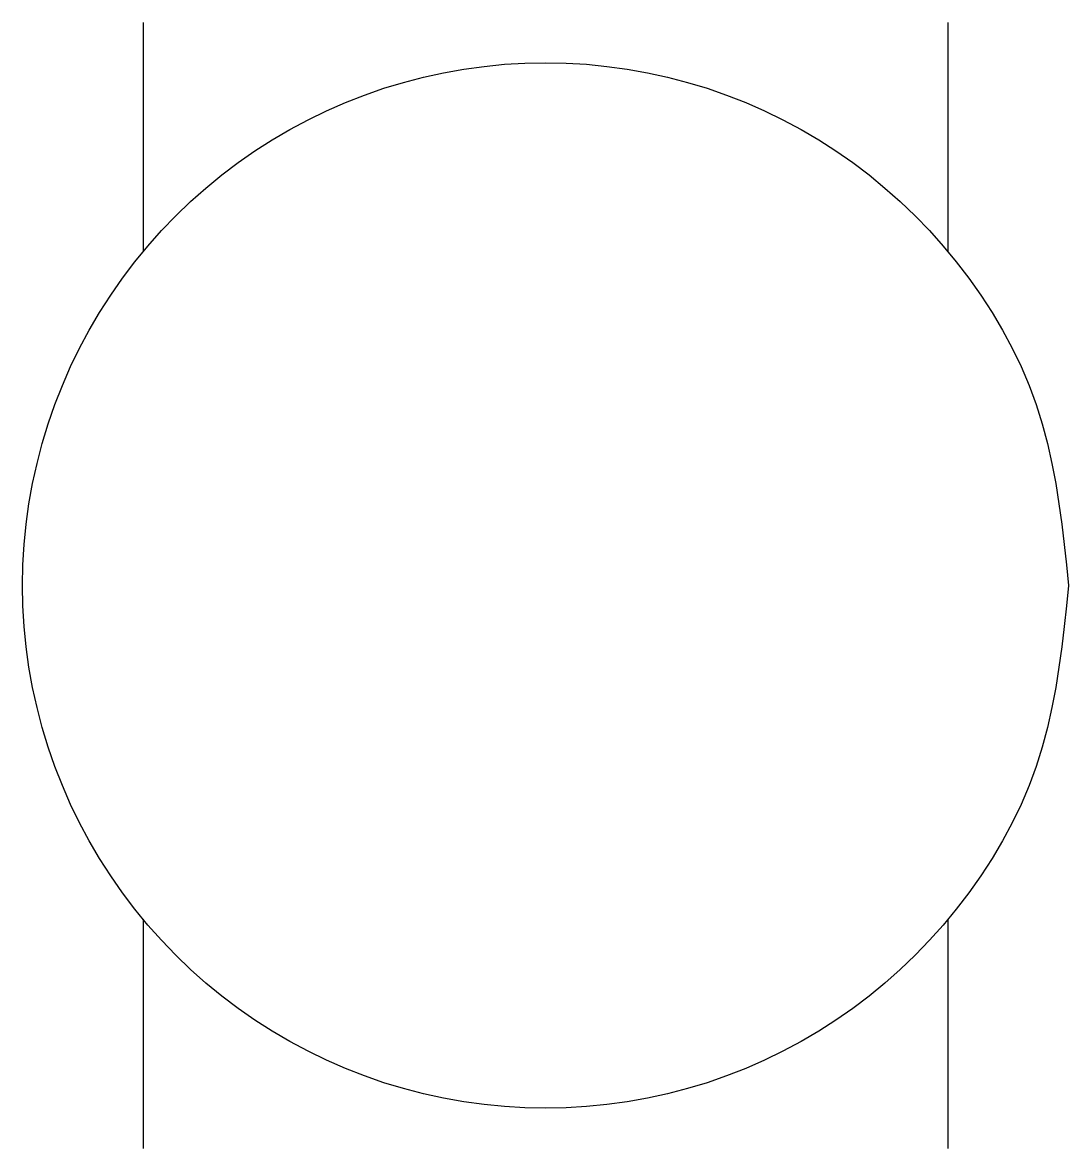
# Model space of a CAD drawing. Extents: x 45 to 175, y -119 to 21.
import ezdxf

# ---------------------------------------------------------------- set-up
doc = ezdxf.new("R2010")
doc.units = 0
doc.layers.get('0').update_dxf_attribs({"linetype": 'CONTINUOUS'})

msp = doc.modelspace()

# ---------------------------------------------------------------- linework, layer by layer
at = {"color": 1}
for points in [[(60, 21.46), (60, -7.04)], [(160, 21.46), (160, -7.04)], [(60, -90.04), (60, -118.54)], [(160, -90.04), (160, -118.54)]]:
    msp.add_lwpolyline(points, dxfattribs=at)
for points in [[(175, -48.54), (174.74, -51.09), (174.46, -53.64), (174.16, -56.18), (173.81, -58.71), (173.41, -61.22), (172.94, -63.72), (172.39, -66.19), (171.74, -68.63), (170.99, -71.04), (170.11, -73.42), (169.12, -75.76), (168.02, -78.05), (166.81, -80.3), (165.51, -82.5), (164.11, -84.65), (162.63, -86.75), (161.06, -88.78), (159.42, -90.76), (157.71, -92.66), (155.94, -94.5), (154.09, -96.27), (152.19, -97.97), (150.22, -99.59), (148.19, -101.13), (146.1, -102.59), (143.96, -103.96), (141.76, -105.25), (139.51, -106.46), (137.22, -107.57), (134.88, -108.59), (132.5, -109.52), (130.09, -110.36), (127.65, -111.1), (125.18, -111.75), (122.68, -112.29), (120.17, -112.74), (117.64, -113.09), (115.1, -113.34), (112.55, -113.49), (110, -113.54), (107.45, -113.49), (104.9, -113.34), (102.36, -113.09), (99.83, -112.74), (97.32, -112.29), (94.83, -111.75), (92.36, -111.1), (89.92, -110.36), (87.5, -109.52), (85.13, -108.59), (82.79, -107.57), (80.49, -106.46), (78.24, -105.25), (76.04, -103.96), (73.89, -102.59), (71.79, -101.13), (69.76, -99.59), (67.79, -97.97), (65.88, -96.27), (64.04, -94.5), (62.27, -92.66), (60.57, -90.76), (58.95, -88.78), (57.41, -86.75), (55.96, -84.65), (54.58, -82.5), (53.29, -80.3), (52.09, -78.05), (50.97, -75.76), (49.95, -73.42), (49.02, -71.04), (48.18, -68.63), (47.44, -66.19), (46.8, -63.72), (46.25, -61.22), (45.8, -58.71), (45.45, -56.18), (45.2, -53.64), (45.05, -51.09), (45, -48.54), (45.05, -45.99), (45.2, -43.44), (45.45, -40.9), (45.8, -38.37), (46.25, -35.86), (46.8, -33.37), (47.44, -30.9), (48.18, -28.45), (49.02, -26.04), (49.95, -23.67), (50.97, -21.33), (52.09, -19.03), (53.29, -16.78), (54.58, -14.58), (55.96, -12.43), (57.41, -10.34), (58.95, -8.3), (60.57, -6.33), (62.27, -4.42), (64.04, -2.58), (65.88, -0.81), (67.79, 0.88), (69.76, 2.5), (71.79, 4.04), (73.89, 5.5), (76.04, 6.88), (78.24, 8.17), (80.49, 9.37), (82.79, 10.49), (85.13, 11.51), (87.5, 12.44), (89.92, 13.28), (92.36, 14.02), (94.83, 14.66), (97.32, 15.21), (99.83, 15.66), (102.36, 16.01), (104.9, 16.26), (107.45, 16.41), (110, 16.46), (112.55, 16.41), (115.1, 16.26), (117.64, 16.01), (120.17, 15.66), (122.68, 15.21), (125.18, 14.66), (127.65, 14.02), (130.09, 13.28), (132.5, 12.44), (134.88, 11.51), (137.22, 10.49), (139.51, 9.37), (141.76, 8.17), (143.96, 6.88), (146.1, 5.5), (148.19, 4.04), (150.22, 2.5), (152.19, 0.88), (154.09, -0.81), (155.94, -2.58), (157.71, -4.42), (159.42, -6.33), (161.06, -8.3), (162.63, -10.34), (164.11, -12.43), (165.51, -14.58), (166.81, -16.78), (168.02, -19.03), (169.12, -21.33), (170.11, -23.67), (170.99, -26.04), (171.74, -28.45), (172.39, -30.9), (172.94, -33.37), (173.41, -35.86), (173.81, -38.37), (174.16, -40.9), (174.46, -43.44), (174.74, -45.99)], [(175, -48.54), (175, -48.54)]]:
    msp.add_lwpolyline(points, close=True, dxfattribs=at)

doc.saveas('drawing.dxf')
